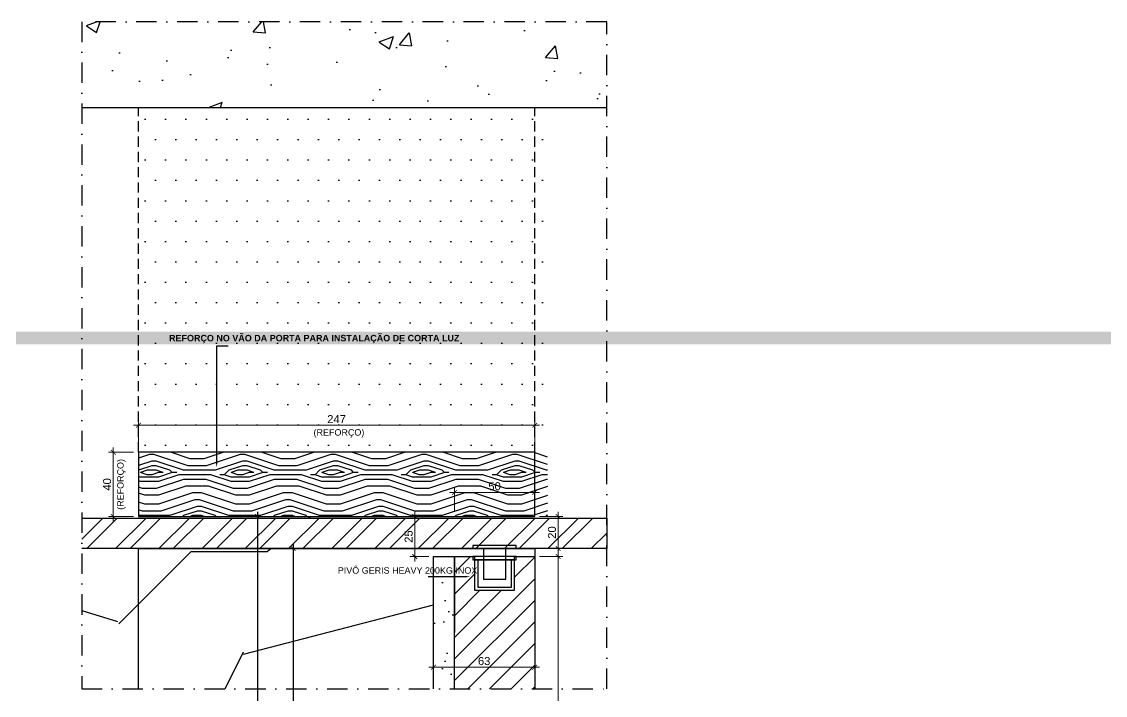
# Model space of a CAD drawing. Header units: millimetres. Extents: x -63251 to 507826, y 5339 to 217512.
# Drawn here: x 91916 to 92591, y 89504 to 89924 of the extents above; entities that cross this region are included whole.
import ezdxf
from ezdxf import colors
from ezdxf.entities.mleader import LeaderData, LeaderLine
from ezdxf.math import Vec2, Vec3

# ---------------------------------------------------------------- set-up
doc = ezdxf.new("R2010")
doc.units = ezdxf.units.MM
doc.header["$PDMODE"] = 3
doc.linetypes.add('TRAÇO 1-1', pattern=[9.525, 6.35, -3.175])
doc.linetypes.add('TRAÇO E PONTO 1-1', pattern=[25.4, 12.7, -6.35, 0, -6.35])
doc.layers.add('ARQ-COTA', color=12, linetype='Continuous', lineweight=9)
for name, color, linetype in [('COTAS', 9, 'Continuous'), ('FERRAGEM', 3, 'Continuous'), ('GESSO', 1, 'Continuous'), ('HACHURA', 21, 'Continuous'), ('MARCENARIA', 4, 'Continuous'), ('MARCENARIA . M', 4, 'Continuous'), ('PAREDE', 94, 'Continuous'), ('PROJEÇÃO', 8, 'Continuous'), ('TEXTO TRAÇO PONTO', 105, 'TRAÇO E PONTO 1-1')]:
    doc.layers.add(name, color=color, linetype=linetype)
doc.styles.add('1-1', font='arial.ttf', dxfattribs={"height": 0.2})
doc.styles.add('MEDIDA OFICIAL', font='ariblk.ttf')
doc.styles.add('PADRÃO', font='arial.ttf')
doc.styles.add('PADRÃO NEGRITO', font='arialbd.ttf')
doc.dimstyles.new('1-2', dxfattribs={"dimscale": 2, "dimtxt": 2.5, "dimasz": 1.5, "dimexe": 1.5, "dimexo": 1.5, "dimtad": 1, "dimtxsty": 'PADRÃO', "dimblk": 'ARCHTICK', "dimcen": 2.5, "dimdle": 1.5, "dimclrd": 9, "dimclre": 9, "dimclrt": 6, "dimadec": 0, "dimazin": 0, "dimtfac": 1, "dimtmove": 0, "dimatfit": 3, "dimfxl": 1.25, "dimlwd": -1, "dimlwe": -1, "dimarcsym": 0})
doc.dimstyles.new('Med. Ofic.1-2', dxfattribs={"dimscale": 2, "dimtxt": 2.5, "dimasz": 1.5, "dimexe": 1.5, "dimexo": 1.5, "dimtad": 1, "dimtxsty": 'MEDIDA OFICIAL', "dimblk": 'ARCHTICK', "dimcen": 2.5, "dimdle": 1.5, "dimclrd": 9, "dimclre": 9, "dimclrt": 10, "dimadec": 0, "dimazin": 0, "dimtfac": 1, "dimtmove": 0, "dimatfit": 3, "dimfxl": 1.25, "dimlwd": -1, "dimlwe": -1, "dimarcsym": 0})

# ---------------------------------------------------------------- blocks, each defined once
blk = doc.blocks.new('_ArchTick')
at = {"color": 0, "linetype": 'ByBlock', "const_width": 0.15}
blk.add_lwpolyline([(-0.5, -0.5), (0.5, 0.5)], dxfattribs=at)
blk = doc.blocks.new('*D1529')
at = {"layer": 'COTAS', "color": 9, "linetype": 'Continuous', "transparency": 16777216}
blk.add_line((92085.17, 89598.91), (92085.17, 89215.48), dxfattribs=at)
at = {"layer": 'Defpoints', "color": 0, "transparency": 16777216}
for p in [(92085.17, 89595.91), (92085.17, 89218.48), (92085.17, 89218.48)]:
    blk.add_point(p, dxfattribs=at)
at = {"layer": 'COTAS', "color": 9, "transparency": 16777216, "xscale": 3, "yscale": 3, "zscale": 3}
for p, rotation in [((92085.17, 89595.91), 90), ((92085.17, 89218.48), 270)]:
    blk.add_blockref('_ArchTick', p, dxfattribs=dict(at, rotation=rotation))
at = {"layer": 'COTAS', "color": 10, "transparency": 16777216, "insert": (92081.33, 89407.2), "char_height": 5, "attachment_point": 5, "rotation": 90, "style": 'MEDIDA OFICIAL'}
blk.add_mtext('2925', dxfattribs=at)
blk = doc.blocks.new('*D1530')
at = {"layer": 'COTAS', "color": 9, "linetype": 'Continuous', "transparency": 16777216}
blk.add_line((92062.85, 89618.91), (92062.85, 89215.48), dxfattribs=at)
at = {"layer": 'Defpoints', "color": 0, "transparency": 16777216}
for p in [(92062.85, 89615.91), (92062.85, 89218.48), (92062.85, 89218.48)]:
    blk.add_point(p, dxfattribs=at)
at = {"layer": 'COTAS', "color": 9, "transparency": 16777216, "xscale": 3, "yscale": 3, "zscale": 3}
for p, rotation in [((92062.85, 89615.91), 90), ((92062.85, 89218.48), 270)]:
    blk.add_blockref('_ArchTick', p, dxfattribs=dict(at, rotation=rotation))
at = {"layer": 'COTAS', "color": 10, "transparency": 16777216, "insert": (92059.01, 89417.2), "char_height": 5, "attachment_point": 5, "rotation": 90, "style": 'MEDIDA OFICIAL'}
blk.add_mtext('2945', dxfattribs=at)
blk = doc.blocks.new('*D1531')
at = {"layer": 'ARQ-COTA', "color": 9, "transparency": 16777216}
for p, q in [((92238.67, 89590.91), (92253.27, 89590.91)), ((92250.27, 89593.91), (92250.27, 89220.48)), ((92238.67, 89223.48), (92253.27, 89223.48))]:
    blk.add_line(p, q, dxfattribs=at)
at = {"layer": 'Defpoints', "color": 0, "transparency": 16777216}
for p in [(92235.67, 89590.91, 0), (92235.67, 89223.48), (92250.27, 89223.48)]:
    blk.add_point(p, dxfattribs=at)
at = {"layer": 'ARQ-COTA', "color": 9, "transparency": 16777216, "xscale": 3, "yscale": 3, "zscale": 3}
for p, rotation in [((92250.27, 89590.91), 90), ((92250.27, 89223.48), 270)]:
    blk.add_blockref('_ArchTick', p, dxfattribs=dict(at, rotation=rotation))
at = {"layer": 'ARQ-COTA', "color": 6, "transparency": 16777216, "insert": (92246.46, 89407.2), "char_height": 5, "attachment_point": 5, "rotation": 90, "style": 'PADRÃO'}
blk.add_mtext('2915', dxfattribs=at)
blk = doc.blocks.new('*D1533')
at = {"layer": 'ARQ-COTA', "color": 9, "transparency": 16777216}
for p, q in [((92250.27, 89592.91), (92250.27, 89618.91)), ((92238.67, 89615.91), (92253.27, 89615.91)), ((92238.67, 89595.91), (92253.27, 89595.91))]:
    blk.add_line(p, q, dxfattribs=at)
at = {"layer": 'Defpoints', "color": 0, "transparency": 16777216}
for p in [(92235.67, 89615.91), (92250.27, 89615.91), (92235.67, 89595.91)]:
    blk.add_point(p, dxfattribs=at)
at = {"layer": 'ARQ-COTA', "color": 9, "transparency": 16777216, "xscale": 3, "yscale": 3, "zscale": 3}
for p, rotation in [((92250.27, 89615.91), 90), ((92250.27, 89595.91), 270)]:
    blk.add_blockref('_ArchTick', p, dxfattribs=dict(at, rotation=rotation))
at = {"layer": 'ARQ-COTA', "color": 6, "transparency": 16777216, "insert": (92246.46, 89605.91), "char_height": 5, "attachment_point": 5, "rotation": 90, "style": 'PADRÃO'}
blk.add_mtext('20', dxfattribs=at)
blk = doc.blocks.new('*D1534')
at = {"layer": 'ARQ-COTA', "color": 9, "transparency": 16777216}
for p, q in [((92182.67, 89630.93), (92238.67, 89630.93)), ((92185.67, 89618.91), (92185.67, 89633.93)), ((92235.67, 89628.35), (92235.67, 89633.93))]:
    blk.add_line(p, q, dxfattribs=at)
at = {"layer": 'Defpoints', "color": 0, "transparency": 16777216}
for p in [(92235.67, 89630.93), (92235.67, 89625.35), (92185.67, 89615.91)]:
    blk.add_point(p, dxfattribs=at)
at = {"layer": 'ARQ-COTA', "color": 9, "transparency": 16777216, "xscale": 3, "yscale": 3, "zscale": 3, "rotation": 180}
blk.add_blockref('_ArchTick', (92185.67, 89630.93), dxfattribs=at)
at = {"layer": 'ARQ-COTA', "color": 9, "transparency": 16777216, "xscale": 3, "yscale": 3, "zscale": 3}
blk.add_blockref('_ArchTick', (92235.67, 89630.93), dxfattribs=at)
at = {"layer": 'ARQ-COTA', "color": 6, "transparency": 16777216, "insert": (92210.67, 89634.73), "char_height": 5, "attachment_point": 5, "style": 'PADRÃO'}
blk.add_mtext('50', dxfattribs=at)
blk = doc.blocks.new('*D1537')
at = {"layer": 'ARQ-COTA', "color": 9, "transparency": 16777216}
for p, q in [((91972.97, 89612.91), (91972.97, 89658.91)), ((91985.67, 89655.91), (91969.97, 89655.91)), ((91985.67, 89615.91), (91969.97, 89615.91))]:
    blk.add_line(p, q, dxfattribs=at)
at = {"layer": 'Defpoints', "color": 0, "transparency": 16777216}
for p in [(91972.97, 89655.91), (91988.67, 89655.91), (91988.67, 89615.91)]:
    blk.add_point(p, dxfattribs=at)
at = {"layer": 'ARQ-COTA', "color": 9, "transparency": 16777216, "xscale": 3, "yscale": 3, "zscale": 3}
for p, rotation in [((91972.97, 89655.91), 90), ((91972.97, 89615.91), 270)]:
    blk.add_blockref('_ArchTick', p, dxfattribs=dict(at, rotation=rotation))
at = {"layer": 'ARQ-COTA', "color": 6, "transparency": 16777216, "insert": (91969.17, 89635.91), "char_height": 5, "attachment_point": 5, "rotation": 90, "style": 'PADRÃO'}
blk.add_mtext('40', dxfattribs=at)
blk = doc.blocks.new('*D1538')
at = {"layer": 'ARQ-COTA', "color": 9, "transparency": 16777216}
for p, q in [((91985.67, 89672.84), (92238.67, 89672.84)), ((91988.67, 89658.91), (91988.67, 89675.84)), ((92235.67, 89658.91), (92235.67, 89675.84))]:
    blk.add_line(p, q, dxfattribs=at)
at = {"layer": 'Defpoints', "color": 0, "transparency": 16777216}
for p in [(92235.67, 89672.84), (91988.67, 89655.91), (92235.67, 89655.91)]:
    blk.add_point(p, dxfattribs=at)
at = {"layer": 'ARQ-COTA', "color": 9, "transparency": 16777216, "xscale": 3, "yscale": 3, "zscale": 3, "rotation": 180}
blk.add_blockref('_ArchTick', (91988.67, 89672.84), dxfattribs=at)
at = {"layer": 'ARQ-COTA', "color": 9, "transparency": 16777216, "xscale": 3, "yscale": 3, "zscale": 3}
blk.add_blockref('_ArchTick', (92235.67, 89672.84), dxfattribs=at)
at = {"layer": 'ARQ-COTA', "color": 6, "transparency": 16777216, "insert": (92112.17, 89676.6), "char_height": 5, "attachment_point": 5, "style": 'PADRÃO'}
blk.add_mtext('247', dxfattribs=at)
blk = doc.blocks.new('*D1800')
at = {"layer": 'ARQ-COTA', "color": 9, "transparency": 16777216}
blk.add_line((92169.67, 89521.95), (92238.67, 89521.95), dxfattribs=at)
at = {"layer": 'Defpoints', "color": 0, "transparency": 16777216}
for p in [(92172.67, 89521.95, 0), (92235.67, 89521.95), (92235.67, 89521.95)]:
    blk.add_point(p, dxfattribs=at)
at = {"layer": 'ARQ-COTA', "color": 9, "transparency": 16777216, "xscale": 3, "yscale": 3, "zscale": 3, "rotation": 180}
blk.add_blockref('_ArchTick', (92172.67, 89521.95), dxfattribs=at)
at = {"layer": 'ARQ-COTA', "color": 9, "transparency": 16777216, "xscale": 3, "yscale": 3, "zscale": 3}
blk.add_blockref('_ArchTick', (92235.67, 89521.95), dxfattribs=at)
at = {"layer": 'ARQ-COTA', "color": 6, "transparency": 16777216, "insert": (92204.17, 89525.75), "char_height": 5, "attachment_point": 5, "style": 'PADRÃO'}
blk.add_mtext('63', dxfattribs=at)
blk = doc.blocks.new('*D1829')
at = {"layer": 'ARQ-COTA', "color": 9, "transparency": 16777216}
for p, q in [((92160.92, 89587.91), (92160.92, 89618.91)), ((92159.63, 89615.91), (92157.92, 89615.91)), ((92169.67, 89590.91), (92157.92, 89590.91))]:
    blk.add_line(p, q, dxfattribs=at)
at = {"layer": 'Defpoints', "color": 0, "transparency": 16777216}
for p in [(92160.92, 89615.91), (92162.63, 89615.91), (92172.67, 89590.91)]:
    blk.add_point(p, dxfattribs=at)
at = {"layer": 'ARQ-COTA', "color": 9, "transparency": 16777216, "xscale": 3, "yscale": 3, "zscale": 3}
for p, rotation in [((92160.92, 89615.91), 90), ((92160.92, 89590.91), 270)]:
    blk.add_blockref('_ArchTick', p, dxfattribs=dict(at, rotation=rotation))
at = {"layer": 'ARQ-COTA', "color": 6, "transparency": 16777216, "insert": (92157.12, 89603.41), "char_height": 5, "attachment_point": 5, "rotation": 90, "style": 'PADRÃO'}
blk.add_mtext('25', dxfattribs=at)

msp = doc.modelspace()

# ---------------------------------------------------------------- hatches: boundary and pattern name
at = {"layer": 'HACHURA'}
h = msp.add_hatch(dxfattribs=at)
h.set_pattern_fill('AR-CONC', color=21, scale=0.5)
h.set_pattern_definition([(50, (31846.44, -14120.6), (91.092334, -7.969543), [9.525, -104.775]), (355, (31846.44, -14120.6), (-17.62171, 95.52842), [7.62, -83.82029]), (100.451445, (31854.03, -14121.26), (73.470624, 87.558876), [8.095004, -89.04512]), (46.1842, (31846.44, -14095.2), (135.53952, -21.02116), [14.2875, -157.1625]), (96.63556, (31857.73, -14096.95), (118.70207, 123.71306), [12.14251, -133.5678]), (351.18415, (31846.44, -14095.2), (118.70207, 123.71306), [11.42998, -125.72987]), (21, (31859.14, -14101.55), (75.807196, -51.1326), [9.525, -104.775]), (326, (31859.14, -14101.55), (30.901014, 92.09398), [7.62, -83.82]), (71.451445, (31865.45, -14105.81), (106.70821, 40.961384), [8.095004, -89.04497]), (37.5, (31846.437, -14120.598), (1.544302, 42.277519), [0, -82.804, 0, -85.09, 0, -84.1375]), (7.5, (31846.437, -14120.6), (33.409831, 50.090287), [0, -48.514, 0, -80.899, 0, -32.0675]), (327.5, (31818.116, -14120.598), (67.795298, -2.864372), [0, -31.75, 0, -99.06, 0, -131.445]), (317.5, (31805.416, -14120.6), (74.06459, 12.713246), [0, -41.275, 0, -65.786, 0, -93.345])])
h.paths.add_polyline_path([(91953.317, 89924.383), (91953.317, 89870.911), (92280.544, 89870.911), (92280.544, 89924.383)])
at = {"layer": 'HACHURA', "true_color": 0x636466}
h = msp.add_hatch(dxfattribs=at)
h.set_pattern_fill('PATRON00077', color=251, scale=40, angle=135, pattern_type=2)
h.set_pattern_definition([(135, (31933.883, -19590.58), (-56.568542, 4e-15), [2, -38]), (225, (31912.67, -19589.166), (-7e-15, -56.568542), [4, -36]), (180, (31921.155, -19591.995), (-28.284271, -28.284271), [2.828, -8.484, 2.828, -5.656, 19.8, -16.9725425]), (180, (31936.712, -19590.58), (-28.284271, -28.284271), [2.8284, -5.6568, 2.8284, -45.2549425]), (180, (31923.984, -19583.51), (-28.284271, -28.284271), [2.8284, -53.740142]), (180, (31922.57, -19579.267), (-28.284271, -28.284271), [2.8284, -53.740142]), (180, (31923.984, -19586.338), (-28.284271, -28.284271), [2.8284, -53.740142]), (180, (31923.984, -19589.166), (-28.284271, -28.284271), [5.6568, -50.911742]), (180, (31895.7, -19603.308), (-28.284271, -28.284271), [5.6568, -50.911742]), (180, (31925.398, -19593.41), (-28.284271, -28.284271), [11.3136, -45.254942]), (180, (31925.398, -19596.237), (-28.284271, -28.284271), [11.3136, -45.254942]), (180, (31898.528, -19586.338), (-28.284271, -28.284271), [11.3136, -45.254942]), (180, (31923.984, -19600.48), (-28.284271, -28.284271), [8.48528, -48.083262]), (180, (31925.398, -19610.38), (-28.284271, -28.284271), [8.48528, -48.083262]), (180, (31925.398, -19604.722), (-28.284271, -28.284271), [8.48528, -48.083262]), (180, (31898.528, -19594.823), (-28.284271, -28.284271), [14.142136, -42.426406]), (180, (31899.942, -19599.066), (-28.284271, -28.284271), [14.142136, -42.426406]), (180, (31904.185, -19589.166), (-28.284271, -28.284271), [19.79899, -36.769553]), (161.565051, (31928.226, -19590.58), (-28.2842713, 28.2842712), [4.472136, -84.970583]), (161.565051, (31914.084, -19593.409), (-28.2842713, 28.2842712), [4.472136, -84.970583]), (161.565051, (31918.327, -19591.995), (-28.2842713, 28.2842712), [4.472136, -84.970583]), (161.565051, (31932.469, -19589.166), (-28.2842713, 28.2842712), [8.944272, -80.498447]), (161.565051, (31914.084, -19596.237), (-28.2842713, 28.2842712), [13.416408, -76.026311]), (161.565051, (31915.498, -19600.48), (-28.2842713, 28.2842712), [17.888544, -71.554175]), (161.565051, (31916.913, -19604.722), (-28.2842713, 28.2842712), [17.888544, -71.554175]), (161.565051, (31912.67, -19617.45), (-28.2842713, 28.2842712), [17.888544, -71.554175]), (161.565051, (31915.498, -19614.622), (-28.2842713, 28.2842712), [22.36068, -67.082039]), (161.565051, (31916.913, -19610.38), (-28.2842713, 28.2842712), [22.36068, -67.082039]), (198.434949, (31918.327, -19589.166), (-28.2842712, -28.2842712), [4.472136, -84.970583]), (198.434949, (31925.398, -19590.58), (-28.2842712, -28.2842712), [4.472136, -84.970583]), (198.434949, (31933.883, -19590.58), (-28.2842712, -28.2842712), [8.944272, -80.498447]), (198.434949, (31921.155, -19586.338), (-28.2842712, -28.2842712), [8.944272, -80.498447]), (198.434949, (31938.126, -19591.995), (-28.2842712, -28.2842712), [13.416408, -76.026311]), (198.434949, (31940.954, -19594.823), (-28.2842712, -28.2842712), [17.888544, -71.554175]), (198.434949, (31914.084, -19570.781), (-28.2842712, -28.2842712), [17.888544, -71.554175]), (198.434949, (31921.155, -19583.51), (-28.2842712, -28.2842712), [17.888544, -71.554175]), (198.434949, (31918.327, -19575.024), (-28.2842712, -28.2842712), [22.36068, -67.082039]), (198.434949, (31919.741, -19579.267), (-28.2842712, -28.2842712), [22.36068, -67.082039])])
h.paths.add_polyline_path([(91988.667, 89655.911), (91988.667, 89615.911), (92243.667, 89615.911), (92243.667, 89655.911)])
at = {"layer": 'HACHURA', "ltscale": 0.3}
h = msp.add_hatch(dxfattribs=at)
h.set_pattern_fill('LEGNO5', color=21, scale=250, angle=90, pattern_type=2)
h.set_pattern_definition([(63.4349, (37.49, 1e-11), (-250.00033, -249.99979), [33.541, -525.476]), (14.5742, (52.487, 30), (-6750.00055216, -1749.99822292), [129.156, -12786.4355]), (342.4744, (-72.513, 62.5), (3999.9992282, -1250.0020671), [49.81225, -4931.4025]), (45, (-25.01, 47.5), (7e-14, 250.00008), [63.6395, -289.91375]), (0, (19.99, 92.5), (250, 250), [47.5, -202.5]), (39.0939, (67.487, 92.5), (2749.9984775, 2250.0020078), [103.07775, -5050.8045]), (0, (147.49, 157.5), (250, 250), [30, -220]), (17.5256, (-72.513, 157.5), (-3999.9992282, -1250.0020671), [49.81225, -4931.4025]), (33.6901, (-25.01, 172.5), (-499.99989, -250.000334), [54.08325, -847.3045]), (69.7751, (19.987, 202.5), (1000.0020839, 2749.9993161), [50.62125, -5011.493])])
h.paths.add_polyline_path([(92243.667, 89615.911), (92008.667, 89615.911), (92008.667, 89614.911), (92243.667, 89614.911)])
h.paths.add_polyline_path([(92172.667, 89508.525), (92172.667, 89595.911), (91953.317, 89595.911), (91953.317, 89508.525)])
at = {"layer": 'HACHURA'}
h = msp.add_hatch(dxfattribs=at)
h.set_pattern_fill('ANSI32', color=8, scale=2)
h.set_pattern_definition([(45, (31820.954, -19589.823), (-13.4703842, 13.4703842), []), (45, (31829.934, -19589.823), (-13.4703842, 13.4703842), [])])
h.paths.add_polyline_path([(91953.317, 89614.911), (91953.317, 89595.911), (92280.544, 89595.911), (92280.544, 89614.911)])
at = {"layer": 'MARCENARIA . M'}
h = msp.add_hatch(dxfattribs=at)
h.set_pattern_fill('AR-SAND', color=10, scale=0.5, angle=180)
h.set_pattern_definition([(217.5, (24.998, 124.944), (0.8000156, -24.470662), [0, -19.304, 0, -21.59, 0, -20.6375]), (187.5, (24.998, 124.944), (-22.476164, -35.841255), [0, -10.414, 0, -17.399, 0, -6.6675]), (147.5, (40.62, 124.944), (-39.5496185, -0.0718592), [0, -6.35, 0, -22.86, 0, -29.845]), (137.5, (40.62, 124.944), (-38.177823, -11.146466), [0, -3.175, 0, -14.986, 0, -17.145])])
h.paths.add_polyline_path([(92185.665, 89590.911), (92172.665, 89590.911), (92172.667, 89508.525), (92185.665, 89508.525)])
at = {"layer": 'PROJEÇÃO', "linetype": 'TRAÇO 1-1'}
h = msp.add_hatch(dxfattribs=at)
h.set_pattern_fill('DOTS', color=8, scale=8)
h.set_pattern_definition([(0, (31940.954, -19572.323), (6.35, 12.7), [0, -12.7])])
h.paths.add_polyline_path([(91988.667, 89870.911), (91988.667, 89655.911), (92243.667, 89655.911), (92243.667, 89870.911)])
h = msp.add_hatch(dxfattribs=at)
h.set_pattern_fill('ANSI31', color=8, scale=3)
h.set_pattern_definition([(45, (31922.379, -19579.823), (-6.7351921, 6.7351921), [])])
h.paths.add_polyline_path([(92185.667, 89508.525), (92185.667, 89590.911), (92198.167, 89590.907), (92198.167, 89569.907), (92223.167, 89569.907), (92223.167, 89590.911), (92235.667, 89590.911), (92235.667, 89508.525)])

# ---------------------------------------------------------------- linework, layer by layer
at = {"layer": 'FERRAGEM'}
msp.add_lwpolyline([(91988.667, 89615.911), (92235.667, 89615.911), (92235.667, 89655.911), (91988.667, 89655.911)], close=True, dxfattribs=at)
at = {"layer": 'FERRAGEM', "elevation": 0}
for points in [[(92197.167, 89595.911), (92224.167, 89595.911), (92224.167, 89597.911), (92197.167, 89597.911)], [(92197.167, 89588.907), (92224.167, 89588.907), (92224.167, 89590.907), (92197.167, 89590.907)], [(92217.667, 89595.911), (92203.667, 89595.911), (92203.667, 89576.911), (92217.667, 89576.911)], [(92223.167, 89588.907), (92198.167, 89588.907), (92198.167, 89569.907), (92223.167, 89569.907)], [(92221.167, 89588.907), (92200.167, 89588.907), (92200.167, 89571.907), (92221.167, 89571.907)]]:
    msp.add_lwpolyline(points, close=True, dxfattribs=at)
at = {"layer": 'GESSO', "color": 1}
msp.add_lwpolyline([(91953.317, 89614.911), (92280.544, 89614.911), (92280.544, 89595.911), (91953.317, 89595.911)], dxfattribs=at)
at = {"layer": 'MARCENARIA'}
msp.add_lwpolyline([(91988.667, 89508.525), (91988.667, 89595.911), (92235.667, 89595.911), (92235.667, 89508.525)], dxfattribs=at)
at = {"layer": 'MARCENARIA', "elevation": 0}
msp.add_lwpolyline([(92185.665, 89508.525), (92185.665, 89590.911), (92198.167, 89590.907), (92198.167, 89569.907), (92223.167, 89569.907), (92223.167, 89590.911), (92235.667, 89590.911), (92235.667, 89508.525)], dxfattribs=at)
at = {"layer": 'PAREDE'}
msp.add_lwpolyline([(91953.317, 89870.911), (92280.544, 89870.911)], dxfattribs=at)
at = {"layer": 'PAREDE', "color": 10, "linetype": 'ByBlock'}
msp.add_lwpolyline([(92172.667, 89508.525), (92172.667, 89590.911), (92185.667, 89590.911), (92185.667, 89543.894)], dxfattribs=at)
at = {"layer": 'PROJEÇÃO', "color": 8, "linetype": 'TRAÇO 1-1'}
for p, q in [((91988.667, 89655.911), (91988.667, 89870.911)), ((92235.667, 89655.911), (92235.667, 89870.911))]:
    msp.add_line(p, q, dxfattribs=at)
at = {"layer": 'TEXTO TRAÇO PONTO'}
msp.add_lwpolyline([(92280.544, 89508.525), (92280.544, 89924.383), (91953.317, 89924.383), (91953.317, 89508.525)], close=True, dxfattribs=at)

# ---------------------------------------------------------------- dimensions: what is measured, and where the dimension line sits
at = {"layer": 'ARQ-COTA'}
dim = msp.add_linear_dim(base=(92235.667, 89630.93), p1=(92185.667, 89615.911), p2=(92235.667, 89625.352), dimstyle='1-2', dxfattribs=at)
dim.commit()
dim.dimension.update_dxf_attribs({"geometry": '*D1534', "text_midpoint": (92210.667, 89634.733)})
for base, p1, p2, angle, picture, middle in [((92160.919, 89615.911), (92172.667, 89590.911), (92162.635, 89615.911), 90, '*D1829', (92157.116, 89603.411)), ((92250.267, 89615.911), (92235.667, 89595.911), (92235.667, 89615.911), 90, '*D1533', (92246.464, 89605.911)), ((92235.667, 89521.948, 0), (92172.667, 89521.948), (92235.667, 89521.948, 0), 180, '*D1800', (92204.167, 89525.753, 0))]:
    dim = msp.add_linear_dim(base=base, p1=p1, p2=p2, angle=angle, dimstyle='1-2', dxfattribs=at)
    dim.commit()
    dim.dimension.update_dxf_attribs({"geometry": picture, "text_midpoint": middle})
dim = msp.add_linear_dim(base=(92250.267, 89223.484), p1=(92235.667, 89590.911, 0), p2=(92235.667, 89223.484), angle=90, text='2915', dimstyle='1-2', dxfattribs=at)
dim.commit()
dim.dimension.update_dxf_attribs({"geometry": '*D1531', "text_midpoint": (92246.464, 89407.198)})
at = {"layer": 'COTAS'}
for base, p1, p2, text, picture, middle in [((92062.847, 89218.484), (92062.847, 89615.911), (92062.847, 89218.484), '2945', '*D1530', (92059.012, 89417.198)), ((92085.167, 89218.484), (92085.167, 89595.911), (92085.167, 89218.484), '2925', '*D1529', (92081.331, 89407.198))]:
    dim = msp.add_linear_dim(base=base, p1=p1, p2=p2, angle=90, text=text, dimstyle='Med. Ofic.1-2', dxfattribs=at)
    dim.commit()
    dim.dimension.update_dxf_attribs({"geometry": picture, "text_midpoint": middle})

# ---------------------------------------------------------------- leaders
at = {"layer": 'COTAS', "ltscale": 0.4}
ml = msp.add_multileader_mtext('Standard', dxfattribs=at)
ml.set_content('PUXADOR CAVA', color=105, style='1-1')
ml.set_leader_properties(color=256, linetype='ByLayer', lineweight=-1)
ml.build(insert=Vec2(0, 0))
ml.multileader.update_dxf_attribs({"text_left_attachment_type": 2, "text_right_attachment_type": 2, "dogleg_length": 0.36, "arrow_head_size": 2, "scale": 20})
ctx = ml.context
ctx.base_point, ctx.scale, ctx.arrow_head_size, ctx.landing_gap_size, ctx.plane_origin = Vec3(90797.509, 89581.882), 20, 2, 4, Vec3(90915.606, 89659.849)
ctx.left_attachment, ctx.right_attachment = 2, 2
notes = []
notes.append((ctx, [(0, (1, 1, 0), (90856.69, 89581.882), (-1, 0), 7.2, [(0, [(90856.675, 89629.454)], 0, [])])]))
ctx.mtext.insert, ctx.mtext.width, ctx.mtext.flow_direction = Vec3(90801.509, 89583.952), 80.51012, 5
ml = msp.add_multileader_mtext('Standard', dxfattribs=at)
ml.set_content('PIVÔ GERIS HEAVY 200KG INOX', color=105, style='1-1')
ml.set_leader_properties(color=256, linetype='ByLayer', lineweight=-1)
ml.build(insert=Vec2(0, 0))
ml.multileader.update_dxf_attribs({"text_left_attachment_type": 2, "text_right_attachment_type": 2, "dogleg_length": 0.36, "arrow_head_size": 2, "scale": 20})
ctx = ml.context
ctx.base_point, ctx.scale, ctx.arrow_head_size, ctx.landing_gap_size, ctx.plane_origin = Vec3(90934.001, 89589.794), 20, 2, 4, Vec3(91060.434, 89558.752)
ctx.left_attachment, ctx.right_attachment = 2, 2
notes.append((ctx, [(0, (1, 1, 0), (91001.518, 89589.794), (-1, 0), 7.2, [(0, [(91001.489, 89623.454)], 0, [])])]))
ctx.mtext.insert, ctx.mtext.width, ctx.mtext.flow_direction = Vec3(90938.001, 89595.701), 57.20145, 5
ml = msp.add_multileader_mtext('Standard', dxfattribs=at)
ml.set_content('ACABAMENTO EM {\\fArial|b1|i0|c0|p34;LÂMINAS NATURAIS DE CARVALHO EUROPEU}', color=105, style='1-1')
ml.set_leader_properties(color=256, linetype='ByLayer', lineweight=-1)
ml.build(insert=Vec2(0, 0))
ml.multileader.update_dxf_attribs({"text_left_attachment_type": 2, "text_right_attachment_type": 2, "dogleg_length": 0.36, "arrow_head_size": 2, "scale": 20})
ctx = ml.context
ctx.base_point, ctx.scale, ctx.arrow_head_size, ctx.landing_gap_size, ctx.plane_origin = Vec3(90679.348, 89580.309), 20, 2, 4, Vec3(90829.254, 89609.059)
ctx.left_attachment, ctx.right_attachment = 2, 2
notes.append((ctx, [(0, (1, 1, 0), (90770.338, 89580.309), (-1, 0), 7.2, [(0, [(90770.322, 89609.454)], 0, [])])]))
ctx.mtext.insert, ctx.mtext.width, ctx.mtext.flow_direction = Vec3(90683.348, 89589.595), 80.51012, 5
ml = msp.add_multileader_mtext('Standard', dxfattribs=at)
ml.set_content('ACABAMENTO EM {\\fArial|b1|i0|c0|p34;LÂMINAS NATURAIS DE CARVALHO EUROPEU}', color=105, style='1-1')
ml.set_leader_properties(color=256, linetype='ByLayer', lineweight=-1)
ml.build(insert=Vec2(0, 0))
ml.multileader.update_dxf_attribs({"text_left_attachment_type": 2, "text_right_attachment_type": 2, "dogleg_length": 0.36, "arrow_head_size": 2, "scale": 20})
ctx = ml.context
ctx.base_point, ctx.scale, ctx.arrow_head_size, ctx.landing_gap_size, ctx.plane_origin = Vec3(90925.272, 89525.369), 20, 2, 4, Vec3(91075.179, 89609.059)
ctx.left_attachment, ctx.right_attachment = 2, 2
notes.append((ctx, [(0, (1, 1, 0), (91016.262, 89525.369), (-1, 0), 7.2, [(0, [(91016.247, 89609.454)], 0, [])])]))
ctx.mtext.insert, ctx.mtext.width, ctx.mtext.flow_direction = Vec3(90929.272, 89534.655), 80.51012, 5
ml = msp.add_multileader_mtext('Standard', dxfattribs=at)
ml.set_content('PIVÔ GERIS HEAVY 200KG INOX', color=105, style='1-1')
ml.set_leader_properties(color=256, linetype='ByLayer', lineweight=-1)
ml.build(insert=Vec2(0, 0))
ml.multileader.update_dxf_attribs({"text_left_attachment_type": 2, "text_right_attachment_type": 2, "dogleg_length": 0.36, "arrow_head_size": 2, "scale": 20})
ctx = ml.context
ctx.base_point, ctx.scale, ctx.arrow_head_size, ctx.landing_gap_size, ctx.plane_origin = Vec3(92108.959, 89578.362, 0), 20, 2, 4, Vec3(92210.393, 89607.111, 0)
ctx.left_attachment, ctx.right_attachment = 2, 2
notes.append((ctx, [(0, (1, 1, 0), (92176.476, 89578.362, 0), (-1, 0), 7.2, [(0, [(92195.477, 89578.362, 0)], 0, [])])]))
ctx.mtext.insert, ctx.mtext.width, ctx.mtext.flow_direction = Vec3(92112.959, 89584.269, 0), 59.99595, 5
for ctx, leaders in notes:
    for number, flags, end, landing, length, lines in leaders:
        leader = LeaderData()
        leader.index, (leader.has_last_leader_line, leader.has_dogleg_vector, leader.attachment_direction) = number, flags
        leader.last_leader_point, leader.dogleg_vector, leader.dogleg_length = Vec3(end), Vec3(landing), length
        for number, points, colour, breaks in lines:
            line = LeaderLine()
            line.index, line.vertices, line.color, line.breaks = number, Vec3.list(points), colors.encode_raw_color(colour), breaks
            leader.lines.append(line)
        ctx.leaders.append(leader)

# ---------------------------------------------------------------- next in the draw order: leaders
ml = msp.add_multileader_mtext('Standard', dxfattribs=at)
ml.set_content('{\\fArial|b1|i0|c0|p34;REFORÇO NO VÃO DA PORTA PARA INSTALAÇÃO DE CORTA LUZ}', color=105, style='1-1')
ml.set_leader_properties(color=256, linetype='ByLayer', lineweight=-1)
ml.build(insert=Vec2(0, 0))
ml.multileader.update_dxf_attribs({"text_left_attachment_type": 2, "text_right_attachment_type": 2, "dogleg_length": 0.36, "arrow_head_size": 2, "scale": 20})
ctx = ml.context
ctx.base_point, ctx.scale, ctx.arrow_head_size, ctx.landing_gap_size, ctx.plane_origin = Vec3(92044.661, 89722.314), 20, 2, 4, Vec3(92146.598, 89700.08)
ctx.left_attachment, ctx.right_attachment, ctx.text_align_type = 2, 2, 1
notes = []
notes.append((ctx, [(1, (1, 1, 0), (92037.461, 89722.314), (1, 0), 7.2, [(1, [(92037.461, 89646.515)], 0, [])])]))
ctx.mtext.insert, ctx.mtext.width, ctx.mtext.alignment, ctx.mtext.flow_direction = Vec3(92098.274, 89729.136), 101.4372, 2, 5
ctx.mtext.has_bg_fill, ctx.mtext.bg_color, ctx.mtext.bg_scale_factor, ctx.mtext.bg_transparency, ctx.mtext.use_window_bg_color = 1, -1023563609, 1.5, 0, 0
for ctx, leaders in notes:
    for number, flags, end, landing, length, lines in leaders:
        leader = LeaderData()
        leader.index, (leader.has_last_leader_line, leader.has_dogleg_vector, leader.attachment_direction) = number, flags
        leader.last_leader_point, leader.dogleg_vector, leader.dogleg_length = Vec3(end), Vec3(landing), length
        for number, points, colour, breaks in lines:
            line = LeaderLine()
            line.index, line.vertices, line.color, line.breaks = number, Vec3.list(points), colors.encode_raw_color(colour), breaks
            leader.lines.append(line)
        ctx.leaders.append(leader)

# ---------------------------------------------------------------- next in the draw order: texts
at = {"layer": 'COTAS', "color": 10, "insert": (92113.667, 89670.34), "char_height": 4, "width": 99.12947, "attachment_point": 2, "style": 'PADRÃO NEGRITO'}
msp.add_mtext('{\\fArial|b0|i0|c0|p34;\\C6;(REFORÇO)}', dxfattribs=at)
at = {"layer": 'COTAS', "color": 10, "insert": (91975.471, 89635.911), "char_height": 4, "width": 99.12947, "attachment_point": 2, "rotation": 90, "style": 'PADRÃO NEGRITO'}
msp.add_mtext('{\\fArial|b0|i0|c0|p34;\\C6;(REFORÇO)}', dxfattribs=at)

# ---------------------------------------------------------------- next in the draw order: dimensions: what is measured, and where the dimension line sits
at = {"layer": 'ARQ-COTA'}
dim = msp.add_linear_dim(base=(92235.667, 89672.84), p1=(91988.667, 89655.911), p2=(92235.667, 89655.911), dimstyle='1-2', dxfattribs=at)
dim.commit()
dim.dimension.update_dxf_attribs({"geometry": '*D1538', "text_midpoint": (92112.167, 89676.6)})
dim = msp.add_linear_dim(base=(91972.971, 89655.911), p1=(91988.667, 89615.911), p2=(91988.667, 89655.911), angle=90, dimstyle='1-2', dxfattribs=at)
dim.commit()
dim.dimension.update_dxf_attribs({"geometry": '*D1537', "text_midpoint": (91969.168, 89635.911)})

# ---------------------------------------------------------------- next in the draw order: leaders
at = {"layer": 'COTAS', "ltscale": 0.4}
ml = msp.add_multileader_mtext('Standard', dxfattribs=at)
ml.set_content('BIT 5x5mm', color=105, style='1-1')
ml.set_leader_properties(color=256, linetype='ByLayer', lineweight=-1)
ml.build(insert=Vec2(0, 0))
ml.multileader.update_dxf_attribs({"text_left_attachment_type": 2, "text_right_attachment_type": 2, "dogleg_length": 0.36, "arrow_head_size": 2, "scale": 20})
ctx = ml.context
ctx.base_point, ctx.scale, ctx.arrow_head_size, ctx.landing_gap_size, ctx.plane_origin = Vec3(90697.515, 89688.635), 20, 2, 4, Vec3(90628.539, 89850.424)
ctx.left_attachment, ctx.right_attachment = 2, 2
notes = []
notes.append((ctx, [(0, (1, 1, 0), (90687.456, 89688.635), (1, 0), 10.059, [(0, [(90687.471, 89665.593)], 0, [])])]))
ctx.mtext.insert, ctx.mtext.width, ctx.mtext.flow_direction = Vec3(90701.515, 89690.669), 80.51012, 5
for ctx, leaders in notes:
    for number, flags, end, landing, length, lines in leaders:
        leader = LeaderData()
        leader.index, (leader.has_last_leader_line, leader.has_dogleg_vector, leader.attachment_direction) = number, flags
        leader.last_leader_point, leader.dogleg_vector, leader.dogleg_length = Vec3(end), Vec3(landing), length
        for number, points, colour, breaks in lines:
            line = LeaderLine()
            line.index, line.vertices, line.color, line.breaks = number, Vec3.list(points), colors.encode_raw_color(colour), breaks
            leader.lines.append(line)
        ctx.leaders.append(leader)

doc.saveas('drawing.dxf')
